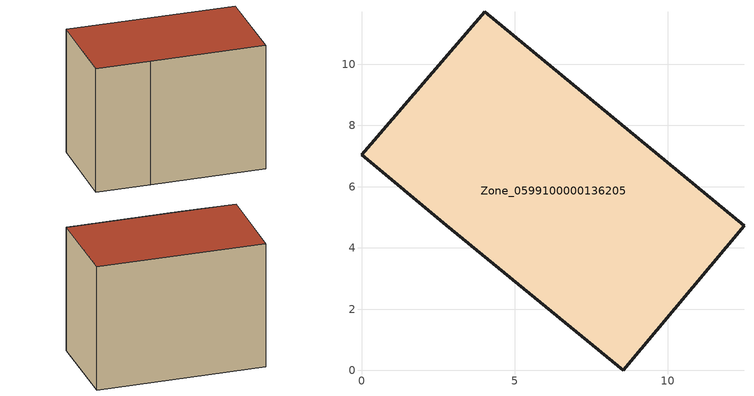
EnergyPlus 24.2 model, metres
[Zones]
Zone_0599100000136205
 floor ground (C_G): 8.55,0 2.76,4.75 0,7.04 4.02,11.72 12.49,4.72 z0
 wall outside (C_F): 2.76,4.75 8.55,0 12.49,4.72 4.02,11.72 0,7.04 2.76,4.75 z0:8.4
 roof outside (C_R): 12.49,4.72 4.02,11.72 0,7.04 2.76,4.75 8.55,0 z8.4
[BUILDING]
Pand.0599100000136205: North Axis=0; Terrain=City; Loads Convergence Tolerance Value=0.04; Temperature Convergence Tolerance Value=0.4; Solar Distribution=FullExterior; Maximum Number of Warmup Days=25; Minimum Number of Warmup Days=1
[Site:Location]
Rotterdam.The.Hague.AP_ZH_NLD Design_Conditions: Latitude=51.96; Longitude=4.45; Time Zone=1; Elevation=-4.5
[SITE:GROUNDTEMPERATURE:BUILDINGSURFACE]
18, 18, 18, 18, 18, 18, 18, 18, 18, 18, 18, 18
[MATERIAL] Thermal Absorptance=0.9; Solar Absorptance=0.7; Visible Absorptance=0.7
Name | Roughness | Thickness | Conductivity | Density | Specific Heat
G.TI.1946-1964 | MediumSmooth | 0.15 | 1 | 540 | 1210
F.TI.1946-1964 | Rough | 0.3 | 0.857143 | 1920 | 840
R.TI.1946-1964 | MediumRough | 0.2 | 0.277778 | 1500 | 1000
[CONSTRUCTION]
C_G: G.TI.1946-1964
C_F: F.TI.1946-1964
C_R: R.TI.1946-1964
[ZONE]
Zone_0599100000136205: Type=1; Multiplier=1; Ceiling Height=Autocalculate; Volume=Autocalculate; Floor Area=autocalculate; Part of Total Floor Area=Yes
[ZONEINFILTRATION:DESIGNFLOWRATE]
Infil_Zone_0599100000136205: Zone or ZoneList or Space or SpaceList=Zone_0599100000136205; Schedule=AlwaysOn; Design Flow Rate Calculation Method=Flow/Area; Flow Rate per Floor Area=0.003; Constant Term Coefficient=1; Temperature Term Coefficient=0; Velocity Term Coefficient=0; Velocity Squared Term Coefficient=0
[HVACTEMPLATE:ZONE:IDEALLOADSAIRSYSTEM]
Zone_0599100000136205: Maximum Heating Supply Air Temperature=50; Minimum Cooling Supply Air Temperature=13; Maximum Heating Supply Air Humidity Ratio=0.0156; Minimum Cooling Supply Air Humidity Ratio=0.0077; Heating Limit=NoLimit; Cooling Limit=NoLimit; Dehumidification Control Type=ConstantSensibleHeatRatio; Cooling Sensible Heat Ratio=0.7; Dehumidification Setpoint=60; Humidification Control Type=None; Humidification Setpoint=30; Outdoor Air Method=None; Outdoor Air Flow Rate per Person=0.00944; Outdoor Air Flow Rate per Zone Floor Area=0; Outdoor Air Flow Rate per Zone=0; Demand Controlled Ventilation Type=None; Outdoor Air Economizer Type=NoEconomizer; Heat Recovery Type=None; Sensible Heat Recovery Effectiveness=0.7; Latent Heat Recovery Effectiveness=0.65
[ZONECONTROL:THERMOSTAT]
ThermostatControl_Zone_0599100000136205: Zone or ZoneList=Zone_0599100000136205; Control Type Schedule=DualSetpointControlType; Control 1=Thermostat_Zone_0599100000136205; Temperature Difference Between Cutout And Setpoint=0
[THERMOSTATSETPOINT:DUALSETPOINT]
Thermostat_Zone_0599100000136205: Heating Setpoint Temperature Schedule=HeatingSetpoint_Zone_0599100000136205; Cooling Setpoint Temperature Schedule=CoolingSetpoint_Zone_0599100000136205
[SCHEDULE:COMPACT]
HeatingSetpoint_Zone_0599100000136205: Through: 12/31, For: AllDays, Until: 24:00, 21
CoolingSetpoint_Zone_0599100000136205: Through: 12/31, For: AllDays, Until: 24:00, 24
DualSetpointControlType: Through: 12/31, For: AllDays, Until: 24:00, 4
AlwaysOn: Through: 12/31, For: AllDays, Until: 24:00, 1
